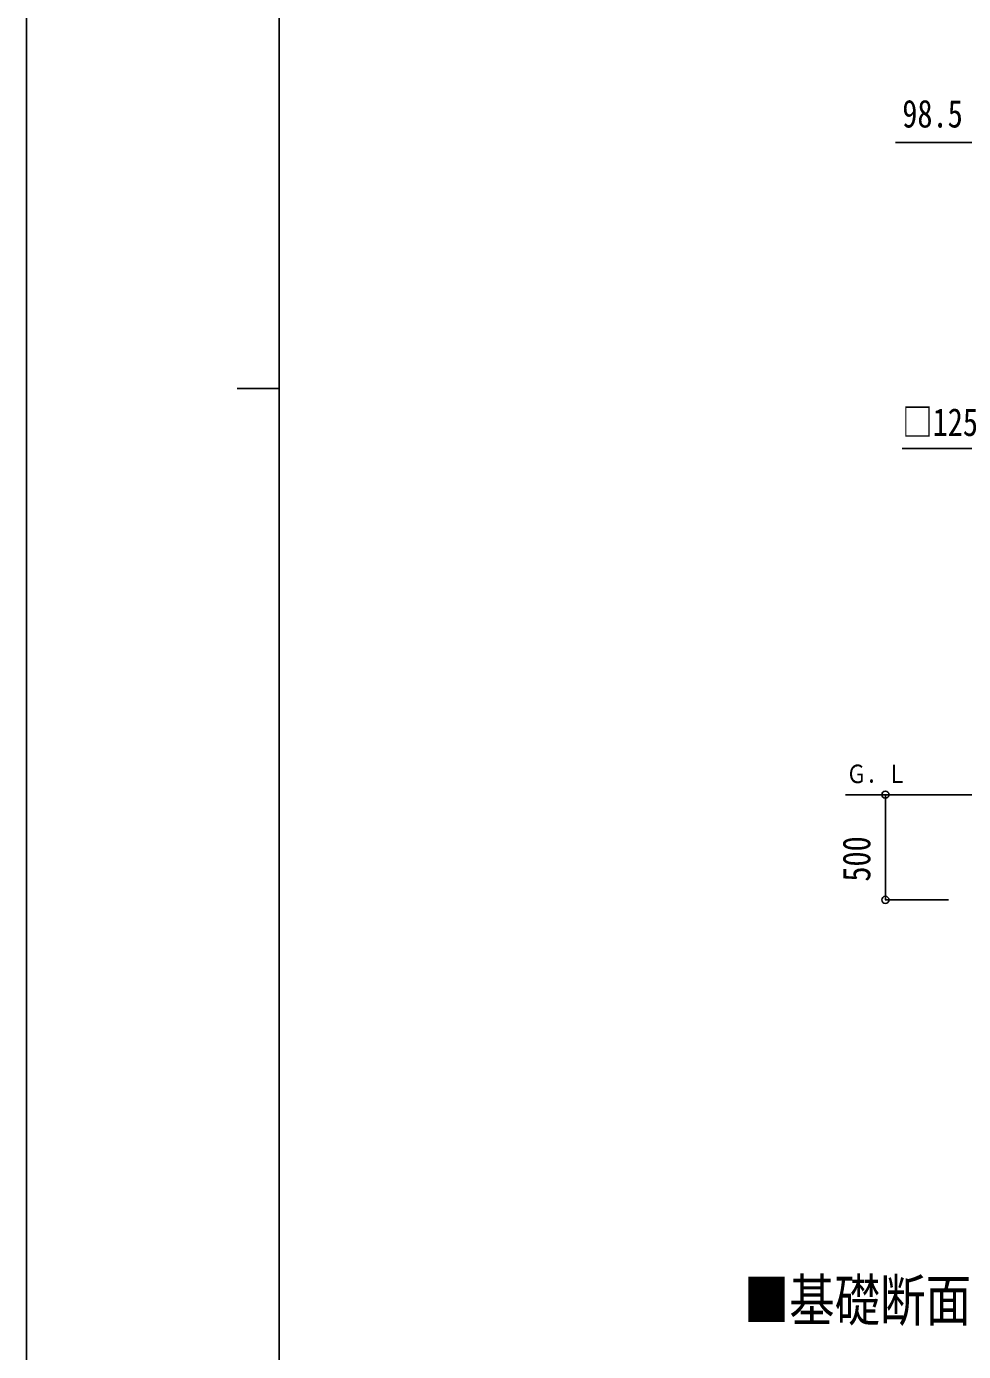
# Model space of a CAD drawing. Units: millimetres, scale not verified. Extents: x -16820 to 16820, y -11880 to 11880.
# Drawn here: x -16820 to -12369, y -4077 to 2220 of the extents above; entities that cross this region are included whole.
import ezdxf
from ezdxf.enums import TextEntityAlignment as Align

# ---------------------------------------------------------------- set-up
doc = ezdxf.new("R2010")
doc.units = ezdxf.units.MM
doc.header["$LTSCALE"] = 50
for name, color, linetype in [('0-2_USER1', 3, 'Continuous'), ('0-5_YKK_A1', 4, 'Continuous'), ('0-6_YKK_D', 6, 'Continuous'), ('0-7_YKK_ZWAK', 7, 'Continuous')]:
    doc.layers.add(name, color=color, linetype=linetype)
doc.styles.add('ＭＳ ゴシック', font='')
doc.styles.get('ＭＳ ゴシック').set_extended_font_data('MS Gothic')

msp = doc.modelspace()

# ---------------------------------------------------------------- linework, layer by layer
at = {"layer": '0-5_YKK_A1'}
msp.add_line((-12072.42, -1430.96), (-12930.07, -1430.96), dxfattribs=at)
at = {"layer": '0-6_YKK_D'}
for p, q in [((-12439.92, -1430.96), (-12740.92, -1430.96)), ((-12739.92, -1930.96), (-12739.92, -1430.96)), ((-12439.92, -1930.96), (-12740.92, -1930.96))]:
    msp.add_line(p, q, dxfattribs=at)
for points in [[(-12009.92, 1668.16), (-12108.42, 1668.16), (-12691.62, 1668.16)], [(-11947.42, 214.04), (-12072.42, 214.04), (-12660.42, 214.04)]]:
    msp.add_lwpolyline(points, dxfattribs=at)
for centre in [(-12739.92, -1430.96), (-12739.92, -1930.96)]:
    msp.add_circle(centre, 17, dxfattribs=at)
at = {"layer": '0-7_YKK_ZWAK'}
for p, q in [((-15619.92, -10100), (-15619.92, 11100)), ((-15819.92, 500), (-15619.92, 500))]:
    msp.add_line(p, q, dxfattribs=at)
msp.add_lwpolyline([(-16820, -11880), (16820, -11880), (16820, 11880), (-16820, 11880)], close=True, dxfattribs=at)

# ---------------------------------------------------------------- texts
at = {"layer": '0-2_USER1', "style": 'ＭＳ ゴシック', "width": 0.8}
msp.add_text('■基礎断面図', height=197.9, dxfattribs=at).set_placement((-13412.86, -3991.58), align=Align.BOTTOM_LEFT)
at = {"layer": '0-5_YKK_A1', "style": 'ＭＳ ゴシック', "width": 0.8}
msp.add_text('Ｇ．Ｌ', height=87.98, dxfattribs=at).set_placement((-12924.87, -1402.51), align=Align.BOTTOM_LEFT)
at = {"layer": '0-6_YKK_D', "style": 'ＭＳ ゴシック', "width": 0.8}
for s, p in [('98.5', (-12659.62, 1700.16)), ('□125', (-12659.62, 234.04))]:
    msp.add_text(s, height=132, dxfattribs=at).set_placement(p, align=Align.BOTTOM_LEFT)
msp.add_text('500', height=132, rotation=90, dxfattribs=at).set_placement((-12771.92, -1844.16), align=Align.BOTTOM_LEFT)

doc.saveas('drawing.dxf')
